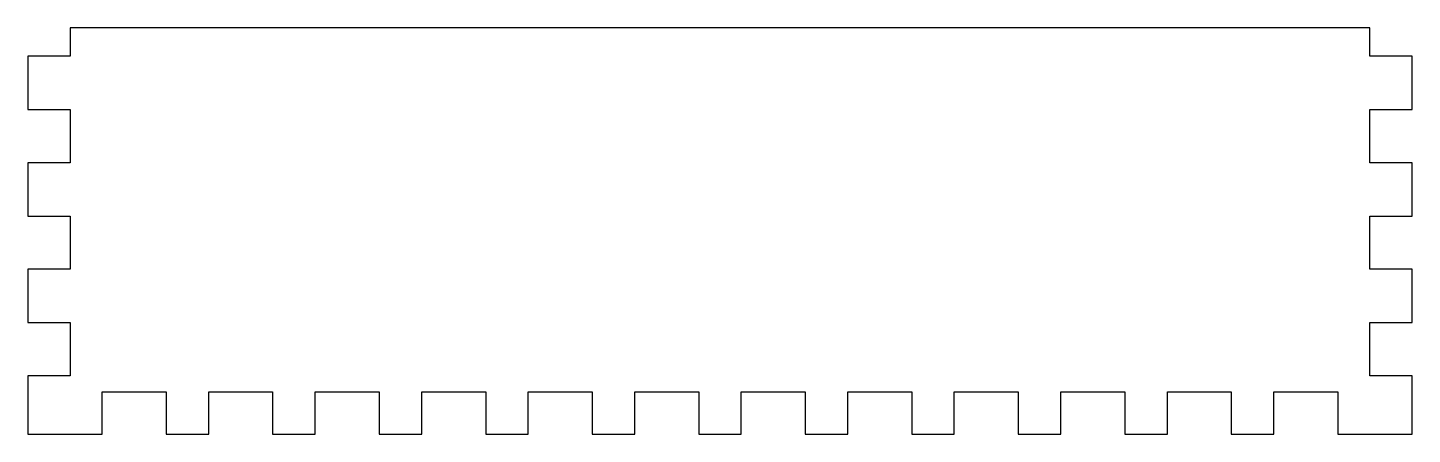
# Model space of a CAD drawing. Header units: millimetres. Extents: x 0 to 130, y -5 to 33.
import ezdxf

# ---------------------------------------------------------------- set-up
doc = ezdxf.new("R2010")
doc.units = ezdxf.units.MM

msp = doc.modelspace()

# ---------------------------------------------------------------- linework, layer by layer
msp.add_lwpolyline([(0, -5.5), (7, -5.5), (7, -1.5), (13, -1.5), (13, -5.5), (17, -5.5), (17, -1.5), (23, -1.5), (23, -5.5), (27, -5.5), (27, -1.5), (33, -1.5), (33, -5.5), (37, -5.5), (37, -1.5), (43, -1.5), (43, -5.5), (47, -5.5), (47, -1.5), (53, -1.5), (53, -5.5), (57, -5.5), (57, -1.5), (63, -1.5), (63, -5.5), (67, -5.5), (67, -1.5), (73, -1.5), (73, -5.5), (77, -5.5), (77, -1.5), (83, -1.5), (83, -5.5), (87, -5.5), (87, -1.5), (93, -1.5), (93, -5.5), (97, -5.5), (97, -1.5), (103, -1.5), (103, -5.5), (107, -5.5), (107, -1.5), (113, -1.5), (113, -5.5), (117, -5.5), (117, -1.5), (123, -1.5), (123, -5.5), (130, -5.5), (130, 0), (126, 0), (126, 5), (130, 5), (130, 10), (126, 10), (126, 15), (130, 15), (130, 20), (126, 20), (126, 25), (130, 25), (130, 30), (126, 30), (126, 32.69), (4, 32.69), (4, 30), (0, 30), (0, 25), (4, 25), (4, 20), (0, 20), (0, 15), (4, 15), (4, 10), (0, 10), (0, 5), (4, 5), (4, 0), (0, 0)], close=True)

doc.saveas('drawing.dxf')
